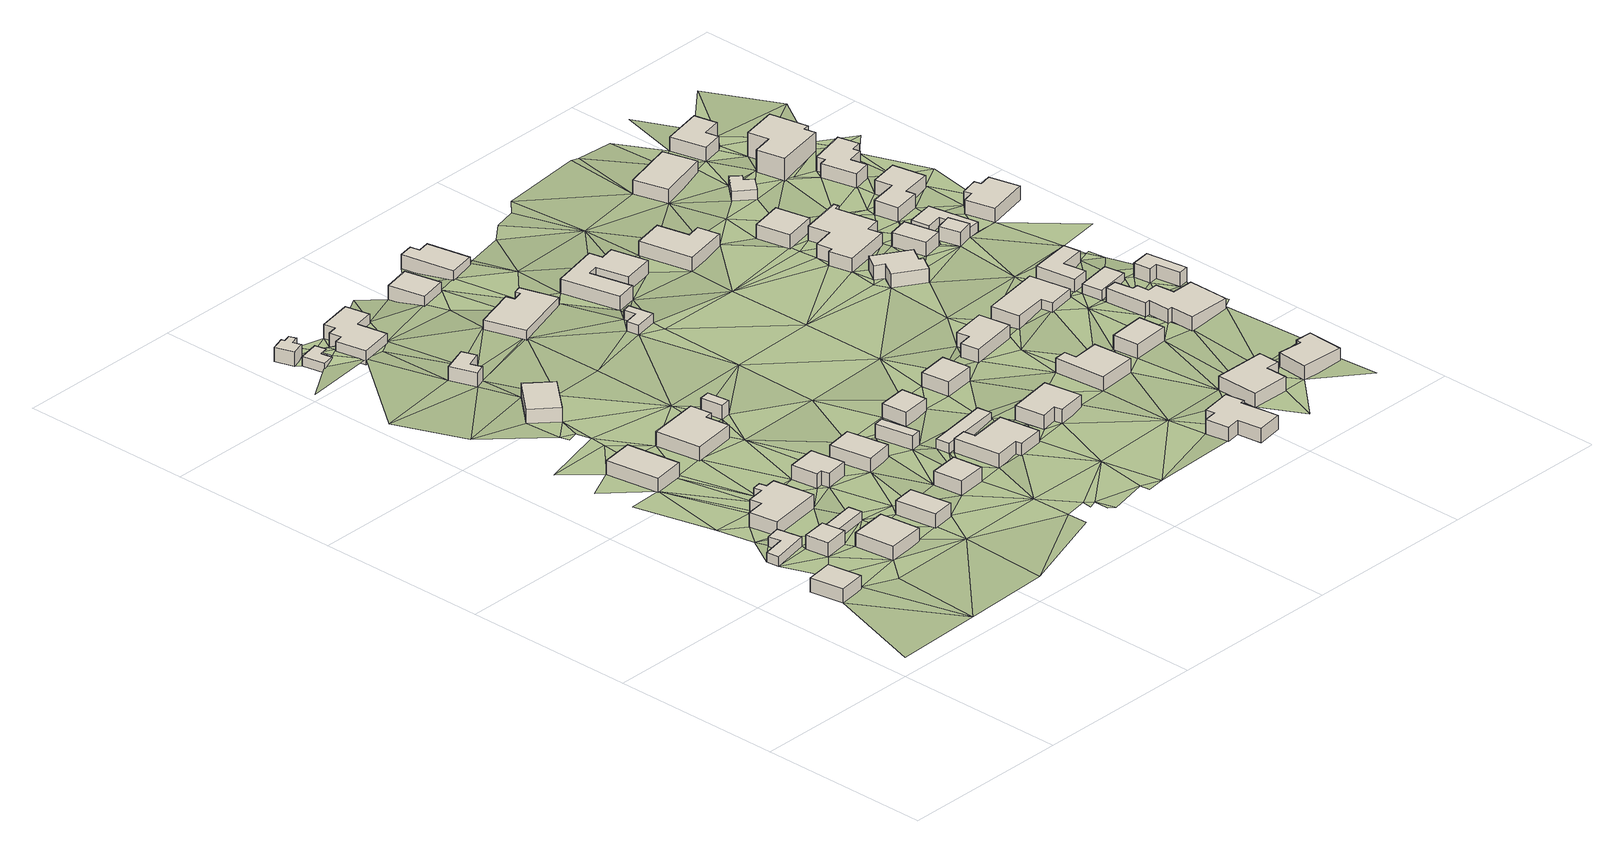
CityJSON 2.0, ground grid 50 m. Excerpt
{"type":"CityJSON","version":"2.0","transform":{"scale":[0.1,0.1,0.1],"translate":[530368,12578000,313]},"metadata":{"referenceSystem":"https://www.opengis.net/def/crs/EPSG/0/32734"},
"CityObjects":{
"building1":{"type":"Building","attributes":{"address":"24 Enon Street Mamre 7347 Cape Town","building":"house","building:levels":"1","building_height":4.1,"plus_code":"4FRWFFPC+RFX","ground_height":181.41,"roof_height":185.51},"geometry":[{"type":"Solid","lod":"1","boundaries":[[[[0,1,2,3]],[[1,4,5,2]],[[4,6,7,5]],[[6,0,3,7]],[[3,2,5,7]],[[6,4,1,0]]]]}]},
"building2":{"type":"Building","attributes":{"building":"cabin","building:levels":"1","building_height":2.8,"plus_code":"4FRWFFPC+WGF","ground_height":181.74,"roof_height":184.54},"geometry":[{"type":"Solid","lod":"1","boundaries":[[[[8,9,10,11]],[[9,12,13,10]],[[12,14,15,13]],[[14,16,17,15]],[[16,18,19,17]],[[18,8,11,19]],[[11,10,13,15,17,19]],[[18,16,14,12,9,8]]]]}]},
"building3":{"type":"Building","attributes":{"building":"garage","building:levels":"1","building_height":4.1,"plus_code":"4FRWFFPC+WH2","ground_height":181.96,"roof_height":186.06},"geometry":[{"type":"Solid","lod":"1","boundaries":[[[[20,21,22,23]],[[21,24,25,22]],[[24,26,27,25]],[[26,28,29,27]],[[28,20,23,29]],[[23,22,25,27,29]],[[28,26,24,21,20]]]]}]},
"building4":{"type":"Building","attributes":{"address":"22 Enon Street Mamre 7347 Cape Town","building":"house","building:levels":"1","building_height":4.1,"plus_code":"4FRWFFPC+VJ6","ground_height":181.96,"roof_height":186.06},"geometry":[{"type":"Solid","lod":"1","boundaries":[[[[30,31,32,33]],[[31,34,35,32]],[[34,36,37,35]],[[36,30,33,37]],[[33,32,35,37]],[[36,34,31,30]]]]}]},
"building5":{"type":"Building","attributes":{"address":"33 Goedverwacht Street Mamre 7347 Cape Town","building":"house","building:levels":"1","building_height":4.1,"plus_code":"4FRWFFPC+XH7","ground_height":181.72,"roof_height":185.82},"geometry":[{"type":"Solid","lod":"1","boundaries":[[[[38,39,40,41]],[[39,42,43,40]],[[42,44,45,43]],[[44,46,47,45]],[[46,48,49,47]],[[48,50,51,49]],[[50,52,53,51]],[[52,54,55,53]],[[54,56,57,55]],[[56,38,41,57]],[[41,40,43,45,47,49,51,53,55,57]],[[56,54,52,50,48,46,44,42,39,38]]]]}]},
"building6":{"type":"Building","attributes":{"building":"cabin","building:levels":"1","building_height":2.8,"plus_code":"4FRWFFPC+WH9","ground_height":181.96,"roof_height":184.76},"geometry":[{"type":"Solid","lod":"1","boundaries":[[[[28,58,59,60]],[[58,61,62,59]],[[61,20,63,62]],[[20,28,60,63]],[[60,59,62,63]],[[20,61,58,28]]]]}]},
"building7":{"type":"Building","attributes":{"address":"24 Goedverwacht Street Mamre 7347 Cape Town","building":"house","building:levels":"1","building_height":4.1,"plus_code":"4FRWFFQC+4G9","ground_height":180.83,"roof_height":184.93},"geometry":[{"type":"Solid","lod":"1","boundaries":[[[[64,65,66,67]],[[65,68,69,66]],[[68,70,71,69]],[[70,64,67,71]],[[67,66,69,71]],[[70,68,65,64]]]]}]},
"building8":{"type":"Building","attributes":{"address":"21 Enon Street Mamre 7347 Cape Town","building":"house","building:levels":"1","building_height":4.1,"plus_code":"4FRWFFPC+VMF","ground_height":182.2,"roof_height":186.3},"geometry":[{"type":"Solid","lod":"1","boundaries":[[[[72,73,74,75]],[[73,76,77,74]],[[76,78,79,77]],[[78,72,75,79]],[[75,74,77,79]],[[78,76,73,72]]]]}]},
"building9":{"type":"Building","attributes":{"address":"31 Goedverwacht Street Mamre 7347 Cape Town","building":"house","building:levels":"1","building_height":4.1,"plus_code":"4FRWFFPC+XMR","ground_height":181.81,"roof_height":185.91},"geometry":[{"type":"Solid","lod":"1","boundaries":[[[[80,81,82,83]],[[81,84,85,82]],[[84,86,87,85]],[[86,88,89,87]],[[88,90,91,89]],[[90,80,83,91]],[[83,82,85,87,89,91]],[[90,88,86,84,81,80]]]]}]},
"building10":{"type":"Building","attributes":{"address":"29 Lord Caledon Street Mamre 7347 Cape Town","building":"house","building:levels":"1","building_height":4.1,"plus_code":"4FRWFFQC+7H8","ground_height":180.59,"roof_height":184.69},"geometry":[{"type":"Solid","lod":"1","boundaries":[[[[92,93,94,95]],[[93,96,97,94]],[[96,98,99,97]],[[98,92,95,99]],[[95,94,97,99]],[[98,96,93,92]]]]}]},
"building11":{"type":"Building","attributes":{"address":"22 Goedverwacht Street Mamre 7347 Cape Town","building":"house","building:levels":"1","building_height":4.1,"plus_code":"4FRWFFQC+4J8","ground_height":180.83,"roof_height":184.93},"geometry":[{"type":"Solid","lod":"1","boundaries":[[[[100,101,102,103]],[[101,104,105,102]],[[104,106,107,105]],[[106,108,109,107]],[[108,110,111,109]],[[110,100,103,111]],[[103,102,105,107,109,111]],[[110,108,106,104,101,100]]]]}]},
"building12":{"type":"Building","attributes":{"address":"Mamre 7347 Cape Town","building":"garage","building:levels":"1","building_height":4.1,"plus_code":"4FRWFFQC+GG7","ground_height":174.92,"roof_height":179.02},"geometry":[{"type":"Solid","lod":"1","boundaries":[[[[112,113,114,115]],[[113,116,117,114]],[[116,118,119,117]],[[118,120,121,119]],[[120,122,123,121]],[[122,124,125,123]],[[124,126,127,125]],[[126,112,115,127]],[[115,114,117,119,121,123,125,127]],[[126,124,122,120,118,116,113,112]]]]}]},
"building13":{"type":"Building","attributes":{"address":"Mamre 7347 Cape Town","building":"cabin","building:levels":"1","building_height":2.8,"plus_code":"4FRWFFQC+FGM","ground_height":174.92,"roof_height":177.72},"geometry":[{"type":"Solid","lod":"1","boundaries":[[[[128,129,130,131]],[[129,132,133,130]],[[132,134,135,133]],[[134,136,137,135]],[[136,138,139,137]],[[138,128,131,139]],[[131,130,133,135,137,139]],[[138,136,134,132,129,128]]]]}]},
"building14":{"type":"Building","attributes":{"address":"27 Lord Caledon Street Mamre 7347 Cape Town","building":"house","building:levels":"1","building_height":4.1,"plus_code":"4FRWFFQC+9H4","ground_height":179.76,"roof_height":183.86},"geometry":[{"type":"Solid","lod":"1","boundaries":[[[[140,141,142,143]],[[141,144,145,142]],[[144,146,147,145]],[[146,148,149,147]],[[148,150,151,149]],[[150,140,143,151]],[[143,142,145,147,149,151]],[[150,148,146,144,141,140]]]]}]},
"building15":{"type":"Building","attributes":{"address":"20 Enon Street Mamre 7347 Cape Town","building":"house","building:levels":"1","building_height":4.1,"plus_code":"4FRWFFPC+VPQ","ground_height":183.03,"roof_height":187.13},"geometry":[{"type":"Solid","lod":"1","boundaries":[[[[152,153,154,155]],[[153,156,157,154]],[[156,158,159,157]],[[158,152,155,159]],[[155,154,157,159]],[[158,156,153,152]]]]}]},
"building16":{"type":"Building","attributes":{"address":"29 Goedverwacht Street Mamre 7347 Cape Town","building":"house","building:levels":"1","building_height":4.1,"plus_code":"4FRWFFPC+XPM","ground_height":181.81,"roof_height":185.91},"geometry":[{"type":"Solid","lod":"1","boundaries":[[[[160,161,162,163]],[[161,164,165,162]],[[164,166,167,165]],[[166,160,163,167]],[[163,162,165,167]],[[166,164,161,160]]]]}]},
"building17":{"type":"Building","attributes":{"address":"24E Lord Caledon Street Mamre 7347 Cape Town","building":"house","building:levels":"1","building_height":4.1,"plus_code":"4FRWFFQC+FHM","ground_height":176.35,"roof_height":180.45},"geometry":[{"type":"Solid","lod":"1","boundaries":[[[[168,169,170,171]],[[169,172,173,170]],[[172,174,175,173]],[[174,176,177,175]],[[176,178,179,177]],[[178,180,181,179]],[[180,182,183,181]],[[182,184,185,183]],[[184,186,187,185]],[[186,168,171,187]],[[171,170,173,175,177,179,181,183,185,187]],[[186,184,182,180,178,176,174,172,169,168]]]]}]},
"building18":{"type":"Building","attributes":{"address":"Goedverwacht Street Mamre 7347 Cape Town","building":"garage","building:levels":"1","building_height":4.1,"plus_code":"4FRWFFQC+4MQ","ground_height":181.4,"roof_height":185.5},"geometry":[{"type":"Solid","lod":"1","boundaries":[[[[188,189,190,191]],[[189,192,193,190]],[[192,194,195,193]],[[194,188,191,195]],[[191,190,193,195]],[[194,192,189,188]]]]}]},
"building19":{"type":"Building","attributes":{"building":"garage","building:levels":"1","building_height":4.1,"plus_code":"4FRWFFPC+XQF","ground_height":182.63,"roof_height":186.73},"geometry":[{"type":"Solid","lod":"1","boundaries":[[[[196,197,198,199]],[[197,200,201,198]],[[200,202,203,201]],[[202,196,199,203]],[[199,198,201,203]],[[202,200,197,196]]]]}]},
"building20":{"type":"Building","attributes":{"address":"19 Enon Street Mamre 7347 Cape Town","building":"house","building:levels":"1","building_height":4.1,"plus_code":"4FRWFFPC+VRW","ground_height":183.03,"roof_height":187.13},"geometry":[{"type":"Solid","lod":"1","boundaries":[[[[204,205,206,207]],[[205,208,209,206]],[[208,210,211,209]],[[210,212,213,211]],[[212,214,215,213]],[[214,216,217,215]],[[216,218,219,217]],[[218,204,207,219]],[[207,206,209,211,213,215,217,219]],[[218,216,214,212,210,208,205,204]]]]}]},
"building21":{"type":"Building","attributes":{"building":"cabin","building:levels":"1","building_height":2.8,"plus_code":"4FRWFFPC+WRP","ground_height":183.03,"roof_height":185.83},"geometry":[{"type":"Solid","lod":"1","boundaries":[[[[220,221,222,223]],[[221,224,225,222]],[[224,226,227,225]],[[226,220,223,227]],[[223,222,225,227]],[[226,224,221,220]]]]}]},
"building22":{"type":"Building","attributes":{"address":"27 Goedverwacht Street Mamre 7347 Cape Town","building":"house","building:levels":"1","building_height":4.1,"plus_code":"4FRWFFQC+2R3","ground_height":182.63,"roof_height":186.73},"geometry":[{"type":"Solid","lod":"1","boundaries":[[[[228,229,230,231]],[[229,232,233,230]],[[232,234,235,233]],[[234,228,231,235]],[[231,230,233,235]],[[234,232,229,228]]]]}]},
"building23":{"type":"Building","attributes":{"address":"25 Lord Caledon Street Mamre 7347 Cape Town","building":"house","building:levels":"1","building_height":4.1,"plus_code":"4FRWFFQC+9PM","ground_height":179.15,"roof_height":183.25},"geometry":[{"type":"Solid","lod":"1","boundaries":[[[[236,237,238,239]],[[237,240,241,238]],[[240,242,243,241]],[[242,244,245,243]],[[244,246,247,245]],[[246,248,249,247]],[[248,250,251,249]],[[250,236,239,251]],[[239,238,241,243,245,247,249,251]],[[250,248,246,244,242,240,237,236]]]]}]},
"building24":{"type":"Building","attributes":{"address":"24A Lord Caledon Street Mamre 7347 Cape Town","building":"house","building:levels":"1","building_height":4.1,"plus_code":"4FRWFFQC+FMX","ground_height":177.36,"roof_height":181.46},"geometry":[{"type":"Solid","lod":"1","boundaries":[[[[252,253,254,255]],[[253,256,257,254]],[[256,258,259,257]],[[258,252,255,259]],[[255,254,257,259]],[[258,256,253,252]]]]}]},
"building25":{"type":"Building","attributes":{"address":"Mamre 7347 Cape Town","building":"cabin","building:levels":"1","building_height":2.8,"plus_code":"4FRWFFQC+7QM","ground_height":182.82,"roof_height":185.62},"geometry":[{"type":"Solid","lod":"1","boundaries":[[[[260,261,262,263]],[[261,264,265,262]],[[264,266,267,265]],[[266,268,269,267]],[[268,270,271,269]],[[270,260,263,271]],[[263,262,265,267,269,271]],[[270,268,266,264,261,260]]]]}]},
"building26":{"type":"Building","attributes":{"address":"18 Enon Street Mamre 7347 Cape Town","building":"house","building:levels":"1","building_height":4.1,"plus_code":"4FRWFFPC+VWV","ground_height":184.13,"roof_height":188.23},"geometry":[{"type":"Solid","lod":"1","boundaries":[[[[272,273,274,275]],[[273,276,277,274]],[[276,278,279,277]],[[278,280,281,279]],[[280,282,283,281]],[[282,272,275,283]],[[275,274,277,279,281,283]],[[282,280,278,276,273,272]]]]}]},
"building27":{"type":"Building","attributes":{"address":"25 Goedverwacht Street Mamre 7347 Cape Town","building":"house","building:levels":"1","building_height":4.1,"plus_code":"4FRWFFQC+2V5","ground_height":183.77,"roof_height":187.87},"geometry":[{"type":"Solid","lod":"1","boundaries":[[[[284,285,286,287]],[[285,288,289,286]],[[288,290,291,289]],[[290,284,287,291]],[[287,286,289,291]],[[290,288,285,284]]]]}]},
"building28":{"type":"Building","attributes":{"address":"22 Lord Caledon Street Mamre 7347 Cape Town","building":"house","building:levels":"1","building_height":4.1,"plus_code":"4FRWFFQC+GP5","ground_height":177.36,"roof_height":181.46},"geometry":[{"type":"Solid","lod":"1","boundaries":[[[[292,293,294,295]],[[293,296,297,294]],[[296,298,299,297]],[[298,300,301,299]],[[300,302,303,301]],[[302,292,295,303]],[[295,294,297,299,301,303]],[[302,300,298,296,293,292]]]]}]},
"building29":{"type":"Building","attributes":{"address":"23 Lord Caledon Street Mamre 7347 Cape Town","building":"house","building:levels":"1","building_height":4.1,"plus_code":"4FRWFFQC+9R5","ground_height":181.38,"roof_height":185.48},"geometry":[{"type":"Solid","lod":"1","boundaries":[[[[304,305,306,307]],[[305,308,309,306]],[[308,310,311,309]],[[310,312,313,311]],[[312,314,315,313]],[[314,316,317,315]],[[316,318,319,317]],[[318,320,321,319]],[[320,322,323,321]],[[322,304,307,323]],[[307,306,309,311,313,315,317,319,321,323]],[[322,320,318,316,314,312,310,308,305,304]]]]}]},
"building30":{"type":"Building","attributes":{"address":"13 Enon Street Mamre 7347 Cape Town","building":"house","building:levels":"1","building_height":4.1,"plus_code":"4FRWFFPF+Q23","ground_height":184.33,"roof_height":188.43},"geometry":[{"type":"Solid","lod":"1","boundaries":[[[[324,325,326,327]],[[325,328,329,326]],[[328,330,331,329]],[[330,332,333,331]],[[332,334,335,333]],[[334,336,337,335]],[[336,338,339,337]],[[338,340,341,339]],[[340,342,343,341]],[[342,324,327,343]],[[327,326,329,331,333,335,337,339,341,343]],[[342,340,338,336,334,332,330,328,325,324]]]]}]},
"building31":{"type":"Building","attributes":{"address":"17 Enon Street Mamre 7347 Cape Town","building":"house","building:levels":"1","building_height":4.1,"plus_code":"4FRWFFPF+W22","ground_height":185.32,"roof_height":189.42},"geometry":[{"type":"Solid","lod":"1","boundaries":[[[[344,345,346,347]],[[345,348,349,346]],[[348,350,351,349]],[[350,352,353,351]],[[352,354,355,353]],[[354,344,347,355]],[[347,346,349,351,353,355]],[[354,352,350,348,345,344]]]]}]},
"building32":{"type":"Building","attributes":{"address":"23 Goedverwacht Street Mamre 7347 Cape Town","building":"house","building:levels":"1","building_height":4.1,"plus_code":"4FRWFFQC+2XG","ground_height":184.09,"roof_height":188.19},"geometry":[{"type":"Solid","lod":"1","boundaries":[[[[356,357,358,359]],[[357,360,361,358]],[[360,362,363,361]],[[362,364,365,363]],[[364,366,367,365]],[[366,356,359,367]],[[359,358,361,363,365,367]],[[366,364,362,360,357,356]]]]}]},
"building33":{"type":"Building","attributes":{"address":"11 Enon Street Mamre 7347 Cape Town","building":"house","building:levels":"1","building_height":4.1,"plus_code":"4FRWFFPF+Q3X","ground_height":185.23,"roof_height":189.33},"geometry":[{"type":"Solid","lod":"1","boundaries":[[[[368,369,370,371]],[[369,372,373,370]],[[372,374,375,373]],[[374,376,377,375]],[[376,378,379,377]],[[378,368,371,379]],[[371,370,373,375,377,379]],[[378,376,374,372,369,368]]]]}]},
"building34":{"type":"Building","attributes":{"address":"3 Adam Pick Lane Mamre 7347 Cape Town","building":"house","building:levels":"1","building_height":4.1,"plus_code":"4FRWFFQC+8WV","ground_height":182.01,"roof_height":186.11},"geometry":[{"type":"Solid","lod":"1","boundaries":[[[[380,381,382,383]],[[381,384,385,382]],[[384,386,387,385]],[[386,388,389,387]],[[388,390,391,389]],[[390,380,383,391]],[[383,382,385,387,389,391]],[[390,388,386,384,381,380]]]]}]},
"building35":{"type":"Building","attributes":{"address":"16 Enon Street Mamre 7347 Cape Town","building":"house","building:levels":"1","building_height":4.1,"plus_code":"4FRWFFPF+W33","ground_height":186.5,"roof_height":190.6},"geometry":[{"type":"Solid","lod":"1","boundaries":[[[[392,393,394,395]],[[393,396,397,394]],[[396,398,399,397]],[[398,392,395,399]],[[395,394,397,399]],[[398,396,393,392]]]]}]},
"building36":{"type":"Building","attributes":{"address":"21 Goedverwacht Street Mamre 7347 Cape Town","building":"house","building:levels":"1","building_height":4.1,"plus_code":"4FRWFFQF+23M","ground_height":184.09,"roof_height":188.19},"geometry":[{"type":"Solid","lod":"1","boundaries":[[[[400,401,402,403]],[[401,404,405,402]],[[404,406,407,405]],[[406,408,409,407]],[[408,410,411,409]],[[410,400,403,411]],[[403,402,405,407,409,411]],[[410,408,406,404,401,400]]]]}]},
"building37":{"type":"Building","attributes":{"address":"1 Goedverwacht Street Mamre 7347 Cape Town","building":"house","building:levels":"1","building_height":4.1,"plus_code":"4FRWFFQF+524","ground_height":183.77,"roof_height":187.87},"geometry":[{"type":"Solid","lod":"1","boundaries":[[[[412,413,414,415]],[[413,416,417,414]],[[416,418,419,417]],[[418,420,421,419]],[[420,422,423,421]],[[422,424,425,423]],[[424,426,427,425]],[[426,412,415,427]],[[415,414,417,419,421,423,425,427]],[[426,424,422,420,418,416,413,412]]]]}]},
"building38":{"type":"Building","attributes":{"address":"9 Enon Street Mamre 7347 Cape Town","building":"house","building:levels":"1","building_height":4.1,"plus_code":"4FRWFFPF+Q5F","ground_height":185.23,"roof_height":189.33},"geometry":[{"type":"Solid","lod":"1","boundaries":[[[[428,429,430,431]],[[429,432,433,430]],[[432,434,435,433]],[[434,436,437,435]],[[436,438,439,437]],[[438,428,431,439]],[[431,430,433,435,437,439]],[[438,436,434,432,429,428]]]]}]},
"building39":{"type":"Building","attributes":{"address":"2 Adam Pick Lane Mamre 7347 Cape Town","building":"house","building:levels":"1","building_height":4.1,"plus_code":"4FRWFFQF+72V","ground_height":183.04,"roof_height":187.14},"geometry":[{"type":"Solid","lod":"1","boundaries":[[[[440,441,442,443]],[[441,444,445,442]],[[444,446,447,445]],[[446,440,443,447]],[[443,442,445,447]],[[446,444,441,440]]]]}]},
"building40":{"type":"Building","attributes":{"address":"1 Adam Pick Lane Mamre 7347 Cape Town","building":"house","building:levels":"1","building_height":4.1,"plus_code":"4FRWFFQF+62Q","ground_height":183.55,"roof_height":187.65},"geometry":[{"type":"Solid","lod":"1","boundaries":[[[[448,449,450,451]],[[449,452,453,450]],[[452,454,455,453]],[[454,456,457,455]],[[456,458,459,457]],[[458,460,461,459]],[[460,462,463,461]],[[462,464,465,463]],[[464,466,467,465]],[[466,468,469,467]],[[468,470,471,469]],[[470,448,451,471]],[[451,450,453,455,457,459,461,463,465,467,469,471]],[[470,468,466,464,462,460,458,456,454,452,449,448]]]]}]},
"building41":{"type":"Building","attributes":{"address":"14 Enon Street Mamre 7347 Cape Town","building":"house","building:levels":"1","building_height":4.1,"plus_code":"4FRWFFPF+W4Q","ground_height":186.01,"roof_height":190.11},"geometry":[{"type":"Solid","lod":"1","boundaries":[[[[472,473,474,475]],[[473,476,477,474]],[[476,478,479,477]],[[478,480,481,479]],[[480,482,483,481]],[[482,484,485,483]],[[484,486,487,485]],[[486,488,489,487]],[[488,490,491,489]],[[490,492,493,491]],[[492,494,495,493]],[[494,496,497,495]],[[496,498,499,497]],[[498,472,475,499]],[[475,474,477,479,481,483,485,487,489,491,493,495,497,499]],[[498,496,494,492,490,488,486,484,482,480,478,476,473,472]]]]}]},
"building42":{"type":"Building","attributes":{"building":"cabin","building:levels":"1","building_height":2.8,"plus_code":"4FRWFFPF+X4X","ground_height":186.01,"roof_height":188.81},"geometry":[{"type":"Solid","lod":"1","boundaries":[[[[500,501,502,503]],[[501,504,505,502]],[[504,506,507,505]],[[506,500,503,507]],[[503,502,505,507]],[[506,504,501,500]]]]}]},
"building43":{"type":"Building","attributes":{"address":"1 Goedverwacht Street Mamre 7347 Cape Town","building":"garage","building:levels":"1","building_height":4.1,"plus_code":"4FRWFFQF+53P","ground_height":184.63,"roof_height":188.73},"geometry":[{"type":"Solid","lod":"1","boundaries":[[[[508,509,510,511]],[[509,512,513,510]],[[512,514,515,513]],[[514,508,511,515]],[[511,510,513,515]],[[514,512,509,508]]]]}]},
"building44":{"type":"Building","attributes":{"address":"19 Goedverwacht Street Mamre 7347 Cape Town","building":"house","building:levels":"1","building_height":4.1,"plus_code":"4FRWFFQF+24P","ground_height":185.08,"roof_height":189.18},"geometry":[{"type":"Solid","lod":"1","boundaries":[[[[516,517,518,519]],[[517,520,521,518]],[[520,522,523,521]],[[522,524,525,523]],[[524,526,527,525]],[[526,516,519,527]],[[519,518,521,523,525,527]],[[526,524,522,520,517,516]]]]}]},
"building45":{"type":"Building","attributes":{"address":"19 Lord Caledon Street Mamre 7347 Cape Town","building":"house","building:levels":"1","building_height":4.1,"plus_code":"4FRWFFQF+C2M","ground_height":181.88,"roof_height":185.98},"geometry":[{"type":"Solid","lod":"1","boundaries":[[[[528,529,530,531]],[[529,532,533,530]],[[532,534,535,533]],[[534,528,531,535]],[[531,530,533,535]],[[534,532,529,528]]]]}]},
"building46":{"type":"Building","attributes":{"address":"Mamre 7347 Cape Town","building":"cabin","building:levels":"1","building_height":2.8,"plus_code":"4FRWFFQF+936","ground_height":183.04,"roof_height":185.84},"geometry":[{"type":"Solid","lod":"1","boundaries":[[[[536,537,538,539]],[[537,540,541,538]],[[540,542,543,541]],[[542,544,545,543]],[[544,546,547,545]],[[546,536,539,547]],[[539,538,541,543,545,547]],[[546,544,542,540,537,536]]]]}]},
"building47":{"type":"Building","attributes":{"address":"Van Aard Street Mamre 7347 Cape Town","building":"garage","building:levels":"1","building_height":4.1,"plus_code":"4FRWFFQF+547","ground_height":184.63,"roof_height":188.73},"geometry":[{"type":"Solid","lod":"1","boundaries":[[[[548,549,550,551]],[[549,552,553,550]],[[552,554,555,553]],[[554,548,551,555]],[[551,550,553,555]],[[554,552,549,548]]]]}]},
"building48":{"type":"Building","attributes":{"building":"garage","building:levels":"1","building_height":4.1,"plus_code":"4FRWFFPF+X55","ground_height":187.38,"roof_height":191.48},"geometry":[{"type":"Solid","lod":"1","boundaries":[[[[556,557,558,559]],[[557,560,561,558]],[[560,562,563,561]],[[562,564,565,563]],[[564,566,567,565]],[[566,556,559,567]],[[559,558,561,563,565,567]],[[566,564,562,560,557,556]]]]}]},
"building49":{"type":"Building","attributes":{"address":"7 Van Aard Street Mamre 7347 Cape Town","building":"cabin","building:levels":"1","building_height":2.8,"plus_code":"4FRWFFQF+54H","ground_height":184.63,"roof_height":187.43},"geometry":[{"type":"Solid","lod":"1","boundaries":[[[[568,569,570,571]],[[569,572,573,570]],[[572,574,575,573]],[[574,576,577,575]],[[576,578,579,577]],[[578,568,571,579]],[[571,570,573,575,577,579]],[[578,576,574,572,569,568]]]]}]},
"building50":{"type":"Building","attributes":{"address":"5 Van Aard Street Mamre 7347 Cape Town","building":"house","building:levels":"1","building_height":4.1,"plus_code":"4FRWFFQF+65R","ground_height":184.64,"roof_height":188.74},"geometry":[{"type":"Solid","lod":"1","boundaries":[[[[580,581,582,583]],[[581,584,585,582]],[[584,586,587,585]],[[586,588,589,587]],[[588,590,591,589]],[[590,592,593,591]],[[592,594,595,593]],[[594,580,583,595]],[[583,582,585,587,589,591,593,595]],[[594,592,590,588,586,584,581,580]]]]}]},
"building51":{"type":"Building","attributes":{"address":"17 Lord Caledon Street Mamre 7347 Cape Town","building":"house","building:levels":"1","building_height":4.1,"plus_code":"4FRWFFQF+F35","ground_height":183.34,"roof_height":187.44},"geometry":[{"type":"Solid","lod":"1","boundaries":[[[[596,597,598,599]],[[597,600,601,598]],[[600,602,603,601]],[[602,604,605,603]],[[604,606,607,605]],[[606,596,599,607]],[[599,598,601,603,605,607]],[[606,604,602,600,597,596]]]]}]},
"building52":{"type":"Building","attributes":{"address":"7 Van Aard Street Mamre 7347 Cape Town","building":"house","building:levels":"1","building_height":4.1,"plus_code":"4FRWFFQF+559","ground_height":185.95,"roof_height":190.05},"geometry":[{"type":"Solid","lod":"1","boundaries":[[[[608,609,610,611]],[[609,612,613,610]],[[612,614,615,613]],[[614,616,617,615]],[[616,618,619,617]],[[618,620,621,619]],[[620,622,623,621]],[[622,608,611,623]],[[611,610,613,615,617,619,621,623]],[[622,620,618,616,614,612,609,608]]]]}]},
"building53":{"type":"Building","attributes":{"address":"1 Van Aard Street Mamre 7347 Cape Town","building":"house","building:levels":"2","building_height":6.9,"plus_code":"4FRWFFQF+94Q","ground_height":183.34,"roof_height":190.24},"geometry":[{"type":"Solid","lod":"1","boundaries":[[[[624,625,626,627]],[[625,628,629,626]],[[628,630,631,629]],[[630,632,633,631]],[[632,634,635,633]],[[634,636,637,635]],[[636,638,639,637]],[[638,624,627,639]],[[627,626,629,631,633,635,637,639]],[[638,636,634,632,630,628,625,624]]]]}]},
"building54":{"type":"Building","attributes":{"address":"3 Van Aard Street Mamre 7347 Cape Town","building":"house","building:levels":"1","building_height":4.1,"plus_code":"4FRWFFQF+856","ground_height":184.21,"roof_height":188.31},"geometry":[{"type":"Solid","lod":"1","boundaries":[[[[640,641,642,643]],[[641,644,645,642]],[[644,646,647,645]],[[646,648,649,647]],[[648,650,651,649]],[[650,652,653,651]],[[652,654,655,653]],[[654,656,657,655]],[[656,658,659,657]],[[658,640,643,659]],[[643,642,645,647,649,651,653,655,657,659]],[[658,656,654,652,650,648,646,644,641,640]]]]}]},
"terrain1":{"type":"TINRelief","geometry":[{"type":"CompositeSurface","lod":"1","boundaries":[[[660,0,661]],[[662,0,660]],[[663,662,660]],[[8,664,24]],[[665,664,662]],[[666,667,18]],[[667,668,18]],[[24,21,8]],[[665,662,663]],[[669,8,21]],[[24,664,665]],[[670,668,667]],[[668,52,671]],[[672,668,670]],[[668,672,52]],[[670,669,672]],[[663,660,673]],[[21,20,669]],[[36,24,665]],[[671,674,675]],[[669,20,672]],[[24,36,26]],[[52,48,671]],[[674,671,48]],[[663,673,665]],[[50,48,52]],[[673,660,676]],[[674,70,677]],[[56,672,20]],[[678,26,36]],[[28,26,678]],[[674,48,679]],[[679,48,46]],[[44,674,679]],[[673,680,665]],[[679,46,44]],[[678,36,681]],[[44,682,674]],[[56,20,683]],[[70,684,685]],[[674,682,686]],[[44,42,682]],[[681,680,687]],[[42,686,682]],[[39,38,42]],[[680,673,687]],[[72,678,681]],[[68,684,70]],[[688,685,684]],[[681,687,72]],[[683,678,689]],[[42,690,686]],[[691,692,92]],[[56,683,86]],[[38,56,81]],[[80,42,38]],[[72,689,678]],[[141,693,691]],[[687,673,694]],[[68,686,108]],[[676,695,673]],[[696,692,697]],[[690,42,80]],[[689,86,683]],[[86,81,56]],[[80,38,81]],[[68,108,684]],[[108,686,690]],[[691,92,98]],[[93,92,692]],[[696,93,692]],[[689,72,78]],[[688,684,108]],[[696,688,93]],[[84,81,86]],[[98,141,691]],[[140,693,141]],[[698,694,673]],[[699,695,676]],[[700,693,140]],[[86,689,161]],[[152,78,694]],[[78,161,689]],[[701,690,80]],[[700,702,703]],[[673,695,698]],[[88,86,161]],[[688,108,704]],[[688,704,93]],[[90,701,80]],[[152,158,78]],[[78,158,161]],[[705,113,138]],[[694,698,152]],[[701,706,690]],[[88,160,90]],[[700,707,702]],[[138,708,705]],[[141,98,144]],[[88,161,160]],[[709,118,705]],[[90,160,701]],[[710,711,707]],[[144,98,96]],[[704,96,93]],[[707,700,710]],[[709,705,708]],[[710,712,711]],[[713,704,108]],[[714,700,140]],[[715,716,706]],[[158,717,161]],[[152,698,153]],[[710,718,712]],[[182,708,712]],[[144,148,146]],[[714,140,150]],[[188,706,701]],[[718,182,712]],[[178,709,708]],[[719,698,695]],[[720,701,160]],[[188,715,706]],[[708,182,178]],[[714,721,700]],[[713,715,194]],[[188,701,189]],[[197,158,156]],[[717,158,197]],[[182,180,178]],[[194,715,188]],[[194,704,713]],[[150,721,714]],[[719,722,723]],[[204,153,698]],[[724,156,153]],[[725,96,704]],[[726,144,96]],[[727,723,728]],[[704,194,192]],[[148,144,729]],[[204,724,153]],[[717,196,720]],[[724,221,156]],[[150,148,730]],[[717,197,196]],[[701,720,731]],[[197,156,220]],[[731,189,701]],[[698,719,732]],[[156,221,220]],[[204,698,733]],[[723,727,734]],[[721,150,730]],[[726,96,725]],[[735,721,736]],[[218,724,204]],[[196,202,720]],[[724,218,221]],[[732,719,723]],[[220,200,197]],[[729,144,726]],[[202,234,720]],[[218,216,221]],[[200,737,202]],[[729,730,148]],[[698,732,733]],[[192,738,704]],[[192,189,738]],[[204,733,739]],[[732,723,734]],[[200,228,737]],[[260,725,704]],[[736,721,740]],[[234,731,720]],[[737,234,202]],[[736,741,176]],[[730,742,721]],[[228,234,737]],[[734,743,744]],[[200,220,745]],[[731,738,189]],[[746,221,216]],[[730,729,726]],[[214,747,216]],[[228,200,748]],[[742,740,721]],[[744,732,734]],[[725,270,726]],[[704,738,260]],[[741,736,258]],[[732,749,733]],[[258,736,740]],[[748,200,745]],[[750,731,234]],[[725,260,270]],[[746,216,747]],[[730,246,742]],[[751,747,749]],[[278,749,732]],[[270,266,726]],[[273,751,749]],[[740,742,752]],[[272,746,747]],[[272,747,751]],[[273,749,278]],[[726,266,753]],[[742,246,752]],[[732,744,754]],[[750,748,290]],[[751,273,272]],[[748,745,284]],[[260,738,755]],[[731,756,738]],[[756,731,750]],[[246,757,758]],[[748,284,290]],[[278,276,273]],[[268,266,270]],[[759,758,757]],[[261,260,755]],[[246,760,752]],[[758,760,246]],[[746,761,745]],[[278,732,754]],[[761,746,272]],[[256,752,762]],[[745,285,284]],[[290,756,750]],[[763,330,744]],[[752,760,762]],[[266,314,753]],[[314,266,264]],[[754,744,330]],[[764,755,738]],[[753,312,760]],[[302,256,762]],[[761,285,745]],[[753,314,312]],[[261,316,264]],[[756,764,738]],[[264,316,314]],[[765,278,754]],[[288,756,290]],[[760,766,762]],[[760,312,766]],[[767,261,755]],[[762,766,768]],[[761,765,354]],[[769,288,285]],[[754,354,765]],[[325,754,330]],[[767,316,261]],[[285,761,352]],[[330,328,325]],[[318,316,322]],[[755,764,767]],[[357,756,288]],[[766,312,310]],[[318,322,320]],[[768,766,770]],[[288,769,771]],[[352,769,285]],[[354,352,761]],[[770,772,768]],[[771,357,288]],[[325,773,754]],[[322,316,774]],[[344,354,754]],[[775,770,766]],[[771,776,357]],[[352,777,769]],[[778,779,780]],[[369,754,773]],[[756,357,781]],[[767,384,316]],[[384,774,316]],[[310,308,782]],[[756,426,764]],[[783,778,780]],[[352,350,777]],[[754,369,344]],[[773,778,783]],[[784,766,310]],[[785,769,777]],[[350,348,345]],[[783,369,773]],[[350,345,777]],[[775,766,784]],[[774,381,782]],[[426,756,781]],[[784,310,782]],[[381,774,384]],[[767,764,470]],[[781,357,356]],[[344,369,392]],[[786,783,787]],[[398,345,344]],[[788,785,777]],[[381,784,782]],[[392,398,344]],[[789,384,767]],[[426,790,764]],[[788,356,785]],[[775,784,791]],[[792,764,790]],[[793,777,345]],[[781,356,401]],[[393,392,369]],[[401,356,788]],[[470,764,792]],[[793,788,777]],[[786,787,794]],[[795,393,369]],[[368,795,369]],[[381,380,784]],[[796,791,784]],[[797,345,398]],[[767,470,466]],[[798,789,767]],[[378,376,786]],[[799,767,466]],[[767,799,798]],[[786,794,378]],[[426,781,412]],[[390,800,380]],[[801,796,784]],[[797,793,345]],[[424,790,426]],[[788,793,802]],[[792,790,422]],[[803,781,401]],[[424,422,790]],[[396,797,398]],[[393,795,804]],[[795,368,804]],[[434,378,794]],[[368,378,434]],[[792,422,420]],[[784,380,528]],[[470,468,466]],[[781,803,412]],[[396,393,805]],[[800,528,380]],[[789,798,446]],[[534,801,784]],[[800,789,806]],[[434,807,368]],[[805,393,804]],[[806,789,446]],[[396,808,797]],[[799,466,464]],[[793,797,809]],[[803,401,810]],[[808,396,805]],[[420,811,792]],[[798,799,462]],[[794,812,813]],[[784,528,534]],[[434,814,807]],[[462,799,464]],[[528,800,806]],[[815,805,804]],[[416,816,817]],[[368,807,818]],[[808,473,797]],[[819,804,368]],[[805,820,808]],[[817,514,420]],[[797,501,809]],[[504,797,473]],[[462,821,798]],[[501,797,504]],[[444,806,446]],[[508,817,816]],[[514,811,420]],[[822,810,809]],[[552,816,412]],[[501,822,809]],[[818,819,368]],[[473,472,504]],[[517,810,822]],[[823,801,534]],[[514,817,508]],[[810,517,803]],[[412,803,552]],[[822,501,824]],[[508,816,552]],[[536,528,806]],[[472,498,496]],[[821,462,825]],[[826,504,472]],[[496,494,827]],[[444,537,806]],[[828,811,829]],[[811,514,512]],[[472,496,826]],[[444,821,825]],[[501,830,824]],[[537,536,806]],[[803,517,831]],[[829,811,512]],[[496,827,564]],[[509,508,552]],[[556,827,832]],[[536,546,528]],[[562,826,496]],[[496,564,562]],[[824,833,524]],[[834,829,835]],[[836,509,552]],[[552,803,578]],[[509,836,549]],[[837,823,534]],[[838,556,832]],[[827,556,564]],[[574,512,509]],[[552,549,836]],[[509,549,574]],[[838,819,839]],[[824,830,833]],[[580,829,512]],[[574,572,512]],[[528,546,840]],[[837,534,532]],[[835,829,594]],[[580,512,572]],[[564,556,566]],[[803,831,841]],[[444,825,842]],[[578,803,841]],[[444,842,537]],[[843,825,835]],[[580,594,829]],[[830,826,560]],[[549,548,574]],[[562,560,826]],[[556,838,557]],[[554,552,578]],[[594,843,835]],[[833,830,844]],[[548,576,574]],[[830,560,844]],[[548,554,578]],[[845,846,847]],[[580,572,569]],[[833,848,831]],[[576,548,578]],[[845,537,842]],[[844,848,833]],[[848,841,831]],[[843,849,825]],[[850,546,846]],[[840,546,600]],[[846,845,850]],[[592,843,594]],[[851,848,844]],[[852,837,532]],[[578,608,568]],[[608,578,841]],[[580,569,581]],[[600,532,840]],[[842,825,656]],[[600,546,850]],[[842,850,845]],[[825,849,656]],[[622,569,568]],[[597,532,600]],[[590,843,592]],[[597,852,532]],[[568,608,622]],[[843,590,849]],[[581,569,618]],[[569,622,618]],[[842,656,853]],[[854,608,841]],[[600,850,625]],[[581,855,584]],[[620,618,622]],[[652,853,656]],[[600,625,602]],[[625,850,856]],[[849,590,857]],[[581,618,855]],[[842,853,858]],[[656,654,652]],[[590,859,857]],[[860,604,602]],[[860,602,625]],[[652,858,853]],[[855,618,616]],[[597,596,861]],[[606,604,860]],[[857,862,641]],[[860,625,624]],[[862,857,859]],[[863,855,616]],[[859,855,863]],[[606,860,624]],[[864,858,652]],[[862,859,865]],[[866,862,865]],[[867,868,858]],[[859,863,865]],[[858,864,867]],[[606,869,596]],[[867,864,870]],[[865,870,864]],[[624,871,606]],[[871,624,867]],[[606,871,869]]]}]}
},
"vertices":[
[83,284,67],[162,296,67],[162,296,108],[83,284,108],[147,394,67],[147,394,108],[68,382,67],[68,382,108],
[103,521,70],[214,545,70],[214,545,98],[103,521,98],[201,616,70],[201,616,98],[158,607,70],[158,607,98],[165,571,70],[165,571,98],[99,558,70],[99,558,98],
[281,536,72],[210,527,72],[210,527,113],[281,536,113],[219,459,72],[219,459,113],[291,469,72],[291,469,113],[287,497,72],[287,497,113],
[316,327,72],[426,340,72],[426,340,113],[316,327,113],[412,457,72],[412,457,113],[302,443,72],[302,443,113],
[354,768,70],[324,764,70],[324,764,111],[354,768,111],[320,785,70],[320,785,111],[295,781,70],[295,781,111],[299,758,70],[299,758,111],[246,750,70],[246,750,111],[252,715,70],[252,715,111],[197,707,70],[197,707,111],[210,624,70],[210,624,111],[372,649,70],[372,649,111],
[405,515,72],[405,515,100],[287,497,100],[399,555,72],[399,555,100],[281,536,100],
[178,998,61],[271,1012,61],[271,1012,102],[178,998,102],[249,1167,61],[249,1167,102],[155,1154,61],[155,1154,102],
[482,471,75],[500,352,75],[500,352,116],[482,471,116],[566,362,75],[566,362,116],[548,480,75],[548,480,116],
[439,785,71],[450,708,71],[450,708,112],[439,785,112],[469,711,71],[469,711,112],[472,688,71],[472,688,112],[540,698,71],[540,698,112],[526,797,71],[526,797,112],
[208,1473,59],[275,1413,59],[275,1413,100],[208,1473,100],[361,1510,59],[361,1510,100],[295,1569,59],[295,1569,100],
[492,1045,61],[482,1114,61],[482,1114,102],[492,1045,102],[505,1118,61],[505,1118,102],[497,1179,61],[497,1179,102],[344,1158,61],[344,1158,102],[363,1027,61],[363,1027,102],
[78,2209,2],[96,2155,2],[96,2155,43],[78,2209,43],[135,2168,2],[135,2168,43],[128,2192,2],[128,2192,43],[150,2199,2],[150,2199,43],[143,2219,2],[143,2219,43],[122,2213,2],[122,2213,43],[118,2222,2],[118,2222,43],
[122,2078,2],[157,2085,2],[157,2085,30],[122,2078,30],[151,2117,2],[151,2117,30],[177,2122,2],[177,2122,30],[170,2155,2],[170,2155,30],[109,2142,2],[109,2142,30],
[243,1769,50],[270,1694,50],[270,1694,91],[243,1769,91],[301,1705,50],[301,1705,91],[289,1738,50],[289,1738,91],[334,1754,50],[334,1754,91],[319,1796,50],[319,1796,91],
[654,404,83],[738,414,83],[738,414,124],[654,404,124],[728,499,83],[728,499,124],[643,489,83],[643,489,124],
[576,781,71],[597,661,71],[597,661,112],[576,781,112],[677,675,71],[677,675,112],[656,794,71],[656,794,112],
[203,2011,16],[302,2030,16],[302,2030,57],[203,2011,57],[286,2116,16],[286,2116,57],[343,2127,16],[343,2127,57],[329,2197,16],[329,2197,57],[228,2178,16],[228,2178,57],[234,2144,16],[234,2144,57],[205,2139,16],[205,2139,57],[211,2104,16],[211,2104,57],[186,2099,16],[186,2099,57],
[544,1116,67],[573,1120,67],[573,1120,108],[544,1116,108],[565,1184,67],[565,1184,108],[535,1180,67],[535,1180,108],
[720,758,79],[740,649,79],[740,649,120],[720,758,120],[769,654,79],[769,654,120],[749,763,79],[749,763,120],
[816,426,83],[888,436,83],[888,436,124],[816,426,124],[891,418,83],[891,418,124],[968,429,83],[968,429,124],[951,545,83],[951,545,124],[842,530,83],[842,530,124],[837,565,83],[837,565,124],[796,560,83],[796,560,124],
[779,606,83],[785,566,83],[785,566,111],[779,606,111],[969,593,83],[969,593,111],[963,633,83],[963,633,111],
[814,739,79],[898,748,79],[898,748,120],[814,739,120],[890,822,79],[890,822,120],[806,813,79],[806,813,120],
[688,1801,44],[656,1907,44],[656,1907,85],[688,1801,85],[633,1900,44],[633,1900,85],[637,1886,44],[637,1886,85],[608,1878,44],[608,1878,85],[601,1902,44],[601,1902,85],[478,1866,44],[478,1866,85],[513,1750,44],[513,1750,85],
[487,2072,26],[567,2089,26],[567,2089,67],[487,2072,67],[545,2193,26],[545,2193,67],[465,2176,26],[465,2176,67],
[692,1534,81],[759,1547,81],[759,1547,109],[692,1534,109],[746,1617,81],[746,1617,109],[722,1612,81],[722,1612,109],[728,1578,81],[728,1578,109],[685,1569,81],[685,1569,109],
[1004,543,94],[1018,458,94],[1018,458,135],[1004,543,135],[1065,466,94],[1065,466,135],[1069,443,94],[1069,443,135],[1155,457,94],[1155,457,135],[1137,565,94],[1137,565,135],
[982,748,90],[1073,760,90],[1073,760,131],[982,748,131],[1062,842,90],[1062,842,131],[971,830,90],[971,830,131],
[629,2104,26],[706,2119,26],[706,2119,67],[629,2104,67],[682,2243,26],[682,2243,67],[647,2236,26],[647,2236,67],[642,2263,26],[642,2263,67],[599,2255,26],[599,2255,67],
[944,1733,67],[921,1837,67],[921,1837,108],[944,1733,108],[879,1828,67],[879,1828,108],[871,1866,67],[871,1866,108],[729,1834,67],[729,1834,108],[767,1665,67],[767,1665,108],[826,1678,67],[826,1678,108],[799,1799,67],[799,1799,108],[830,1806,67],[830,1806,108],[851,1713,67],[851,1713,108],
[1398,190,96],[1308,175,96],[1308,175,137],[1398,190,137],[1312,149,96],[1312,149,137],[1272,143,96],[1272,143,137],[1283,74,96],[1283,74,137],[1324,81,96],[1324,81,137],[1334,10,96],[1334,10,137],[1411,23,96],[1411,23,137],[1394,133,96],[1394,133,137],[1407,135,96],[1407,135,137],
[1356,473,106],[1346,586,106],[1346,586,147],[1356,473,147],[1269,579,106],[1269,579,147],[1266,615,106],[1266,615,147],[1229,612,106],[1229,612,147],[1242,463,106],[1242,463,147],
[1272,911,94],[1170,894,94],[1170,894,135],[1272,911,135],[1176,857,94],[1176,857,135],[1137,850,94],[1137,850,135],[1147,797,94],[1147,797,135],[1287,821,94],[1287,821,135],
[1593,252,105],[1441,253,105],[1441,253,146],[1593,252,146],[1440,128,105],[1440,128,146],[1552,127,105],[1552,127,146],[1552,189,105],[1552,189,146],[1592,189,105],[1592,189,146],
[1079,1826,73],[990,1807,73],[990,1807,114],[1079,1826,114],[1022,1655,73],[1022,1655,114],[1153,1682,73],[1153,1682,114],[1140,1744,73],[1140,1744,114],[1099,1735,73],[1099,1735,114],
[1402,492,118],[1510,501,118],[1510,501,159],[1402,492,159],[1503,578,118],[1503,578,159],[1395,568,118],[1395,568,159],
[1499,946,94],[1323,917,94],[1323,917,135],[1499,946,135],[1335,833,94],[1335,833,135],[1433,847,94],[1433,847,135],[1439,814,94],[1439,814,135],[1520,829,94],[1520,829,135],
[1360,1161,90],[1388,1205,90],[1388,1205,131],[1360,1161,131],[1377,1212,90],[1377,1212,131],[1403,1253,90],[1403,1253,131],[1304,1315,90],[1304,1315,131],[1277,1272,90],[1277,1272,131],[1302,1256,90],[1302,1256,131],[1275,1214,90],[1275,1214,131],
[1752,227,105],[1703,229,105],[1703,229,146],[1752,227,146],[1702,213,105],[1702,213,146],[1629,219,105],[1629,219,146],[1622,129,105],[1622,129,146],[1747,121,105],[1747,121,146],
[1256,1537,83],[1351,1557,83],[1351,1557,124],[1256,1537,124],[1331,1654,83],[1331,1654,124],[1236,1634,83],[1236,1634,124],
[1269,1338,88],[1412,1367,88],[1412,1367,129],[1269,1338,129],[1404,1407,88],[1404,1407,129],[1447,1416,88],[1447,1416,129],[1423,1535,88],[1423,1535,129],[1438,1538,88],[1438,1538,129],[1435,1552,88],[1435,1552,129],[1312,1527,88],[1312,1527,129],[1325,1466,88],[1325,1466,129],[1261,1452,88],[1261,1452,129],[1270,1408,88],[1270,1408,129],[1255,1405,88],[1255,1405,129],
[1596,747,113],[1561,744,113],[1561,744,154],[1596,747,154],[1573,621,113],[1573,621,154],[1587,622,113],[1587,622,154],[1588,558,113],[1588,558,154],[1600,558,113],[1600,558,154],[1600,488,113],[1600,488,154],[1725,488,113],[1725,488,154],[1725,607,113],[1725,607,154],[1661,606,113],[1661,606,154],[1655,661,113],[1655,661,154],[1625,659,113],[1625,659,154],[1622,694,113],[1622,694,154],[1605,694,113],[1605,694,154],
[1652,832,113],[1550,816,113],[1550,816,141],[1652,832,141],[1559,758,113],[1559,758,141],[1661,774,113],[1661,774,141],
[1438,1242,99],[1498,1255,99],[1498,1255,140],[1438,1242,140],[1477,1352,99],[1477,1352,140],[1417,1339,99],[1417,1339,140],
[1654,973,104],[1532,955,104],[1532,955,145],[1654,973,145],[1549,840,104],[1549,840,145],[1599,848,104],[1599,848,145],[1589,913,104],[1589,913,145],[1661,923,104],[1661,923,145],
[1229,1924,72],[1382,1965,72],[1382,1965,113],[1229,1924,113],[1356,2062,72],[1356,2062,113],[1203,2022,72],[1203,2022,113],
[1332,1804,83],[1381,1762,83],[1381,1762,111],[1332,1804,111],[1416,1803,83],[1416,1803,111],[1394,1822,83],[1394,1822,111],[1407,1837,83],[1407,1837,111],[1381,1860,83],[1381,1860,111],
[1566,1285,99],[1517,1272,99],[1517,1272,140],[1566,1285,140],[1534,1212,99],[1534,1212,140],[1581,1225,99],[1581,1225,140],
[1723,642,127],[1754,647,127],[1754,647,168],[1723,642,168],[1737,767,127],[1737,767,168],[1680,759,127],[1680,759,168],[1686,709,127],[1686,709,168],[1713,713,127],[1713,713,168],
[1617,1230,99],[1591,1374,99],[1591,1374,127],[1617,1230,127],[1510,1359,99],[1510,1359,127],[1520,1307,99],[1520,1307,127],[1567,1316,99],[1567,1316,127],[1583,1225,99],[1583,1225,127],
[1517,1409,99],[1596,1423,99],[1596,1423,140],[1517,1409,140],[1591,1449,99],[1591,1449,140],[1680,1465,99],[1680,1465,140],[1662,1561,99],[1662,1561,140],[1578,1545,99],[1578,1545,140],[1587,1494,99],[1587,1494,140],[1504,1478,99],[1504,1478,140],
[1522,2106,86],[1404,2081,86],[1404,2081,127],[1522,2106,127],[1427,1978,86],[1427,1978,127],[1489,1992,86],[1489,1992,127],[1481,2029,86],[1481,2029,127],[1536,2041,86],[1536,2041,127],
[1662,1212,112],[1786,1241,112],[1786,1241,153],[1662,1212,153],[1765,1329,112],[1765,1329,153],[1729,1321,112],[1729,1321,153],[1724,1341,112],[1724,1341,153],[1671,1328,112],[1671,1328,153],[1676,1306,112],[1676,1306,153],[1642,1298,112],[1642,1298,153],
[1621,1940,86],[1516,1919,86],[1516,1919,155],[1621,1940,155],[1528,1858,86],[1528,1858,155],[1469,1846,86],[1469,1846,155],[1485,1764,86],[1485,1764,155],[1632,1794,86],[1632,1794,155],[1625,1827,86],[1625,1827,155],[1643,1830,86],[1643,1830,155],
[1627,1615,95],[1616,1661,95],[1616,1661,136],[1627,1615,136],[1664,1672,95],[1664,1672,136],[1659,1691,95],[1659,1691,136],[1690,1699,95],[1690,1699,136],[1676,1759,95],[1676,1759,136],[1568,1733,95],[1568,1733,136],[1574,1708,95],[1574,1708,136],[1551,1703,95],[1551,1703,136],[1575,1603,95],[1575,1603,136],
[258,5,62],[8,5,53],[162,296,74],[258,255,74],[147,394,72],[316,327,74],[165,571,72],[158,607,72],[150,645,70],[214,545,72],[201,616,72],[131,756,68],[210,624,72],[507,255,80],[178,998,65],[80,995,64],[507,5,70],[64,1109,64],[405,515,75],[258,755,70],[426,340,80],[412,457,75],[258,1005,65],[399,555,75],[258,1255,61],[72,1254,57],[271,1012,65],[500,352,80],[262,1301,61],[507,505,75],[363,1027,65],[75,1539,45],[212,1364,61],[8,1755,32],[566,362,80],[760,140,87],[251,1344,61],[220,1336,61],[757,255,87],[767,86,81],[203,2011,34],[507,1005,67],[122,2078,19],[8,2005,19],[507,1255,67],[135,2168,16],[492,1045,67],[157,2085,34],[170,2155,16],[150,2199,16],[186,2099,34],[151,2117,34],[177,2122,34],[497,1179,67],[258,2005,34],[505,1118,67],[482,1114,67],[677,675,79],[211,2104,34],[828,152,87],[656,794,79],[302,2030,34],[832,129,81],[850,132,87],[757,505,83],[507,1505,69],[513,1750,63],[873,81,81],[856,94,81],[507,1755,63],[478,1866,63],[757,1005,74],[1007,255,87],[891,418,94],[979,97,90],[286,2116,34],[343,2127,34],[757,755,79],[757,1255,77],[888,436,94],[487,2072,44],[404,2238,26],[507,2005,44],[984,69,90],[1037,77,90],[963,633,90],[969,593,94],[951,545,94],[898,748,90],[968,429,94],[890,822,90],[1007,505,94],[567,2089,44],[688,1801,67],[1257,255,96],[757,1505,81],[1007,1005,84],[608,1878,63],[633,1900,49],[637,1886,49],[656,1907,49],[1137,565,106],[629,2104,44],[1283,74,99],[1007,1255,83],[1155,457,106],[757,2005,49],[1007,1505,81],[706,2119,49],[1147,797,101],[738,2139,35],[1137,850,101],[721,2218,35],[1398,190,105],[944,1733,73],[852,2164,35],[1176,857,101],[1257,755,101],[1407,135,105],[1394,133,105],[1411,23,106],[1257,1005,94],[921,1837,73],[1440,128,106],[1007,2005,57],[1287,821,101],[1552,127,106],[1507,5,106],[1335,833,101],[1153,1682,83],[1257,1255,90],[898,2200,43],[1269,1338,90],[1439,814,113],[1622,129,106],[1507,255,105],[966,2216,43],[1507,755,113],[1256,1537,88],[1257,1505,88],[1140,1744,83],[1007,2255,43],[1433,847,113],[1507,1005,104],[1600,488,118],[1588,558,118],[1257,1755,83],[1703,229,116],[1573,621,118],[1520,829,113],[1499,946,104],[1412,1367,99],[1756,5,116],[1747,121,116],[1702,213,116],[1600,558,118],[1388,1205,99],[1403,1253,99],[1756,255,116],[1725,488,130],[1587,622,118],[1351,1557,88],[1549,840,113],[1236,2261,59],[1599,848,113],[1435,1552,99],[1661,774,127],[1655,661,127],[1404,1407,99],[1447,1416,99],[1652,832,127],[1654,973,118],[1661,606,130],[1661,923,118],[1423,1535,99],[1438,1538,99],[1507,1255,99],[1257,2255,59],[1725,607,130],[1756,505,130],[1382,1965,86],[1686,1003,118],[1485,1764,95],[1507,1505,99],[1714,887,118],[1416,1803,95],[1407,1837,95],[1394,1822,95],[1696,935,118],[1575,1603,99],[1469,1846,95],[1707,937,118],[1364,2245,59],[1507,1755,95],[1814,1022,118],[1680,1465,110],[1528,1858,95],[1627,1615,99],[1632,1794,107],[1662,1561,110],[1507,2005,86],[1465,2273,74],[1664,1672,107],[1756,1505,110],[1676,1759,107],[1690,1699,107],[1659,1691,107],[1643,1830,107],[1625,1827,95],[1669,2228,86],[1756,1755,107],[1756,2005,99]
]}
